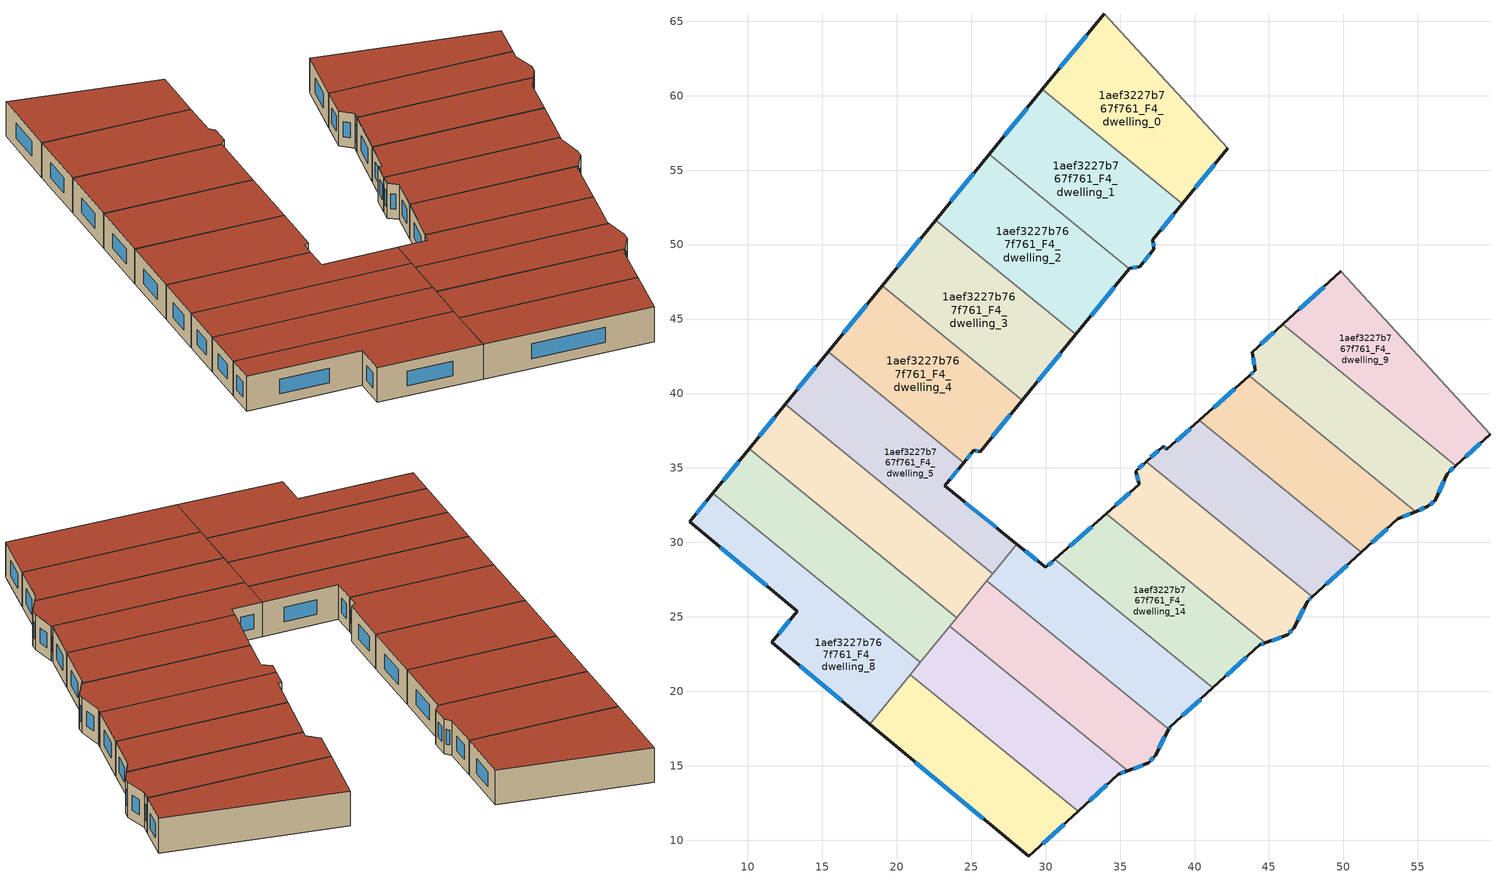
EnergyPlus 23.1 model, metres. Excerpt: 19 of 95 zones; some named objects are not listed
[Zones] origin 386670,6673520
1aef3227b767f761_F4_dwelling_0
 floor to 1aef3227b767f761_F3_dwelling_0 (EU_floor_Construction): 33.94,65.51 42.24,56.47 39.19,52.75 29.78,60.42 z12
 wall outside (EU_wall_Construction): 39.19,52.75 42.24,56.47 / 33.94,65.51 29.78,60.42 z12:15
 wall adiabatic (EU_wall_Construction): 42.24,56.47 33.94,65.51 z12:15
 wall to 1aef3227b767f761_F4_dwelling_1 (EU_wall_Construction): 29.78,60.42 39.19,52.75 z12:15
 window (EU_Window_Construction): 40.06,53.81 41.37,55.4 / 32.75,64.06 30.97,61.87 z12.86:14.14
 roof outside (EU_roof_Construction): 39.19,52.75 42.24,56.47 33.94,65.51 29.78,60.42 z15
1aef3227b767f761_F4_dwelling_1
 floor to 1aef3227b767f761_F3_dwelling_1 (EU_floor_Construction): 39.19,52.75 37.2,50.31 37.27,49.7 36.32,48.52 35.65,48.41 35.63,48.38 26.22,56.05 29.78,60.42 z12
 wall outside (EU_wall_Construction): 35.63,48.38 35.65,48.41 36.32,48.52 37.27,49.7 37.2,50.31 39.19,52.75 / 29.78,60.42 26.22,56.05 z12:15
 wall to 1aef3227b767f761_F4_dwelling_2 (EU_wall_Construction): 26.22,56.05 35.63,48.38 z12:15
 window (EU_Window_Construction): 35.84,48.44 36.13,48.49 / 28.76,59.17 27.24,57.3 / 37.77,51.01 38.62,52.05 / 37.25,49.87 37.22,50.14 / 36.59,48.86 37,49.36 z12.86:14.14
 roof outside (EU_roof_Construction): 37.27,49.7 37.2,50.31 39.19,52.75 29.78,60.42 26.22,56.05 35.63,48.38 35.65,48.41 36.32,48.52 z15
1aef3227b767f761_F4_dwelling_10
 floor to 1aef3227b767f761_F3_dwelling_10 (EU_floor_Construction): 57.55,35.16 56.96,34.62 56.16,32.85 55.67,32.42 54.84,32.07 43.66,41.18 44.08,41.55 43.87,42.76 45.92,44.63 z12
 wall outside (EU_wall_Construction): 54.84,32.07 55.67,32.42 56.16,32.85 56.96,34.62 57.55,35.16 / 45.92,44.63 43.87,42.76 44.08,41.55 43.66,41.18 z12:15
 wall to 1aef3227b767f761_F4_dwelling_9 (EU_wall_Construction): 57.55,35.16 45.92,44.63 z12:15
 wall to 1aef3227b767f761_F4_dwelling_11 (EU_wall_Construction): 43.66,41.18 54.84,32.07 z12:15
 window (EU_Window_Construction): 57.13,34.77 57.38,35.01 / 56.39,33.35 56.73,34.11 / 55.81,32.54 56.02,32.72 / 55.08,32.17 55.43,32.32 / 43.96,41.44 43.78,41.29 / 43.93,42.42 44.02,41.9 / 45.33,44.1 44.45,43.3 z12.86:14.14
 roof outside (EU_roof_Construction): 56.16,32.85 56.96,34.62 57.55,35.16 45.92,44.63 43.87,42.76 44.08,41.55 43.66,41.18 54.84,32.07 55.67,32.42 z15
1aef3227b767f761_F4_dwelling_11
 floor to 1aef3227b767f761_F3_dwelling_11 (EU_floor_Construction): 54.84,32.07 53.64,31.58 51.18,29.34 40.32,38.19 43.66,41.18 z12
 wall outside (EU_wall_Construction): 51.18,29.34 53.64,31.58 54.84,32.07 / 43.66,41.18 40.32,38.19 z12:15
 wall to 1aef3227b767f761_F4_dwelling_12 (EU_wall_Construction): 40.32,38.19 51.18,29.34 z12:15
 window (EU_Window_Construction): 51.89,29.98 52.94,30.94 / 42.71,40.33 41.28,39.04 / 53.99,31.72 54.5,31.93 z12.86:14.14
 roof outside (EU_roof_Construction): 53.64,31.58 54.84,32.07 43.66,41.18 40.32,38.19 51.18,29.34 z15
1aef3227b767f761_F4_dwelling_12
 floor to 1aef3227b767f761_F3_dwelling_12 (EU_floor_Construction): 51.18,29.34 47.9,26.34 36.75,35.43 37.9,36.47 38.15,36.25 40.32,38.19 z12
 wall outside (EU_wall_Construction): 47.9,26.34 51.18,29.34 / 40.32,38.19 38.15,36.25 37.9,36.47 36.75,35.43 z12:15
 wall to 1aef3227b767f761_F4_dwelling_13 (EU_wall_Construction): 36.75,35.43 47.9,26.34 z12:15
 window (EU_Window_Construction): 48.84,27.2 50.25,28.48 / 37.57,36.17 37.08,35.73 / 38.08,36.31 37.97,36.41 / 39.7,37.64 38.77,36.8 z12.86:14.14
 roof outside (EU_roof_Construction): 51.18,29.34 40.32,38.19 38.15,36.25 37.9,36.47 36.75,35.43 47.9,26.34 z15
1aef3227b767f761_F4_dwelling_13
 floor to 1aef3227b767f761_F3_dwelling_13 (EU_floor_Construction): 47.9,26.34 47.6,26.06 46.65,24.25 46.26,23.81 44.74,23.25 34.09,31.94 36.3,33.89 36.04,34.79 36.75,35.43 z12
 wall outside (EU_wall_Construction): 44.74,23.25 46.26,23.81 46.65,24.25 47.6,26.06 47.9,26.34 / 36.75,35.43 36.04,34.79 36.3,33.89 34.09,31.94 z12:15
 wall to 1aef3227b767f761_F4_dwelling_14 (EU_wall_Construction): 34.09,31.94 44.74,23.25 z12:15
 window (EU_Window_Construction): 47.68,26.14 47.81,26.26 / 46.92,24.76 47.33,25.54 / 46.37,23.93 46.54,24.12 / 45.17,23.41 45.82,23.65 / 35.67,33.34 34.72,32.5 / 36.12,34.54 36.23,34.15 / 36.55,35.25 36.24,34.97 z12.86:14.14
 roof outside (EU_roof_Construction): 46.65,24.25 47.6,26.06 47.9,26.34 36.75,35.43 36.04,34.79 36.3,33.89 34.09,31.94 44.74,23.25 46.26,23.81 z15
1aef3227b767f761_F4_dwelling_14
 floor to 1aef3227b767f761_F3_dwelling_14 (EU_floor_Construction): 44.74,23.25 44.38,23.12 41.22,20.23 30.62,28.87 34.09,31.94 z12
 wall outside (EU_wall_Construction): 41.22,20.23 44.38,23.12 44.74,23.25 / 34.09,31.94 30.62,28.87 z12:15
 wall to 1aef3227b767f761_F4_dwelling_15 (EU_wall_Construction): 30.62,28.87 41.22,20.23 z12:15
 window (EU_Window_Construction): 42.13,21.06 43.48,22.3 / 33.1,31.06 31.61,29.75 / 44.49,23.16 44.64,23.22 z12.86:14.14
 roof outside (EU_roof_Construction): 44.38,23.12 44.74,23.25 34.09,31.94 30.62,28.87 41.22,20.23 z15
1aef3227b767f761_F4_dwelling_15
 floor to 1aef3227b767f761_F3_dwelling_15 (EU_floor_Construction): 41.22,20.23 38.35,17.6 38.27,17.45 26.05,27.42 28.07,29.89 30.01,28.32 30.62,28.87 z12
 wall outside (EU_wall_Construction): 38.27,17.45 38.35,17.6 41.22,20.23 / 30.62,28.87 30.01,28.32 28.07,29.89 z12:15
 wall to 1aef3227b767f761_F4_dwelling_16 (EU_wall_Construction): 26.05,27.42 38.27,17.45 z12:15
 wall to 1aef3227b767f761_F4_dwelling_5 (EU_wall_Construction): 28.07,29.89 26.45,27.92 z12:15
 wall to 1aef3227b767f761_F4_dwelling_6 (EU_wall_Construction): 26.45,27.92 26.05,27.42 z12:15
 window (EU_Window_Construction): 38.29,17.49 38.33,17.56 / 29.45,28.77 28.62,29.45 / 30.45,28.71 30.19,28.48 / 39.17,18.35 40.4,19.48 z12.86:14.14
 roof outside (EU_roof_Construction): 41.22,20.23 30.62,28.87 30.01,28.32 28.07,29.89 26.05,27.42 38.27,17.45 38.35,17.6 z15
1aef3227b767f761_F4_dwelling_16
 floor to 1aef3227b767f761_F3_dwelling_16 (EU_floor_Construction): 38.27,17.45 37.35,15.69 36.92,15.2 35.5,14.66 23.58,24.38 26.05,27.42 z12
 wall outside (EU_wall_Construction): 35.5,14.66 36.92,15.2 37.35,15.69 38.27,17.45 z12:15
 wall to 1aef3227b767f761_F4_dwelling_17 (EU_wall_Construction): 23.58,24.38 35.5,14.66 z12:15
 wall to 1aef3227b767f761_F4_dwelling_6 (EU_wall_Construction): 26.05,27.42 24.02,24.93 z12:15
 wall to 1aef3227b767f761_F4_dwelling_7 (EU_wall_Construction): 24.02,24.93 23.58,24.38 z12:15
 window (EU_Window_Construction): 37.61,16.19 38.01,16.95 / 37.04,15.34 37.22,15.55 / 35.91,14.82 36.51,15.05 z12.86:14.14
 roof outside (EU_roof_Construction): 37.35,15.69 38.27,17.45 26.05,27.42 23.58,24.38 35.5,14.66 36.92,15.2 z15
1aef3227b767f761_F4_dwelling_17
 floor to 1aef3227b767f761_F3_dwelling_17 (EU_floor_Construction): 35.5,14.66 34.89,14.43 32.19,11.96 20.93,21.13 23.58,24.38 z12
 wall outside (EU_wall_Construction): 32.19,11.96 34.89,14.43 35.5,14.66 z12:15
 wall to 1aef3227b767f761_F4_dwelling_18 (EU_wall_Construction): 20.93,21.13 32.19,11.96 z12:15
 wall to 1aef3227b767f761_F4_dwelling_7 (EU_wall_Construction): 23.58,24.38 21.59,21.95 z12:15
 wall to 1aef3227b767f761_F4_dwelling_8 (EU_wall_Construction): 21.59,21.95 20.93,21.13 z12:15
 window (EU_Window_Construction): 35.06,14.5 35.33,14.6 / 32.96,12.66 34.12,13.72 z12.86:14.14
 roof outside (EU_roof_Construction): 34.89,14.43 35.5,14.66 23.58,24.38 20.93,21.13 32.19,11.96 z15
1aef3227b767f761_F4_dwelling_18
 floor to 1aef3227b767f761_F3_dwelling_18 (EU_floor_Construction): 32.19,11.96 28.87,8.92 18.2,17.79 20.93,21.13 z12
 wall outside (EU_wall_Construction): 18.2,17.79 28.87,8.92 32.19,11.96 z12:15
 wall to 1aef3227b767f761_F4_dwelling_8 (EU_wall_Construction): 20.93,21.13 18.2,17.79 z12:15
 window (EU_Window_Construction): 29.82,9.78 31.24,11.09 / 21.25,15.26 25.82,11.45 z12.86:14.14
 roof outside (EU_roof_Construction): 32.19,11.96 20.93,21.13 18.2,17.79 28.87,8.92 z15
1aef3227b767f761_F4_dwelling_2
 floor to 1aef3227b767f761_F3_dwelling_2 (EU_floor_Construction): 35.63,48.38 32.03,43.97 22.62,51.64 26.22,56.05 z12
 wall outside (EU_wall_Construction): 32.03,43.97 35.63,48.38 / 26.22,56.05 22.62,51.64 z12:15
 wall to 1aef3227b767f761_F4_dwelling_3 (EU_wall_Construction): 22.62,51.64 32.03,43.97 z12:15
 window (EU_Window_Construction): 33.06,45.23 34.61,47.12 / 25.19,54.79 23.65,52.9 z12.86:14.14
 roof outside (EU_roof_Construction): 32.03,43.97 35.63,48.38 26.22,56.05 22.62,51.64 z15
1aef3227b767f761_F4_dwelling_3
 floor to 1aef3227b767f761_F3_dwelling_3 (EU_floor_Construction): 32.03,43.97 28.44,39.55 19.02,47.23 22.62,51.64 z12
 wall outside (EU_wall_Construction): 28.44,39.55 32.03,43.97 / 22.62,51.64 19.02,47.23 z12:15
 wall to 1aef3227b767f761_F4_dwelling_4 (EU_wall_Construction): 19.02,47.23 28.44,39.55 z12:15
 window (EU_Window_Construction): 29.47,40.81 31.01,42.71 / 21.59,50.38 20.05,48.49 z12.86:14.14
 roof outside (EU_roof_Construction): 28.44,39.55 32.03,43.97 22.62,51.64 19.02,47.23 z15
1aef3227b767f761_F4_dwelling_4
 floor to 1aef3227b767f761_F3_dwelling_4 (EU_floor_Construction): 28.44,39.55 25.62,36.1 25.18,36.2 24.51,35.36 15.39,42.79 19.02,47.23 z12
 wall outside (EU_wall_Construction): 19.02,47.23 15.39,42.79 / 24.51,35.36 25.18,36.2 25.62,36.1 28.44,39.55 z12:15
 wall to 1aef3227b767f761_F4_dwelling_5 (EU_wall_Construction): 15.39,42.79 24.51,35.36 z12:15
 window (EU_Window_Construction): 17.98,45.96 16.43,44.06 / 26.43,37.08 27.63,38.56 / 25.31,36.17 25.5,36.12 / 24.7,35.6 24.99,35.96 z12.86:14.14
 roof outside (EU_roof_Construction): 25.62,36.1 28.44,39.55 19.02,47.23 15.39,42.79 24.51,35.36 25.18,36.2 z15
1aef3227b767f761_F4_dwelling_5
 floor to 1aef3227b767f761_F3_dwelling_5 (EU_floor_Construction): 24.51,35.36 23.24,33.79 28.07,29.89 26.45,27.92 12.52,39.27 15.39,42.79 z12
 wall outside (EU_wall_Construction): 15.39,42.79 12.52,39.27 / 28.07,29.89 23.24,33.79 24.51,35.36 z12:15
 wall to 1aef3227b767f761_F4_dwelling_6 (EU_wall_Construction): 12.52,39.27 26.45,27.92 z12:15
 window (EU_Window_Construction): 14.57,41.78 13.34,40.28 / 23.6,34.24 24.14,34.91 / 26.69,31.01 24.62,32.68 z12.86:14.14
 roof outside (EU_roof_Construction): 26.45,27.92 28.07,29.89 23.24,33.79 24.51,35.36 15.39,42.79 12.52,39.27 z15
1aef3227b767f761_F4_dwelling_6
 floor to 1aef3227b767f761_F3_dwelling_6 (EU_floor_Construction): 26.45,27.92 24.02,24.93 10.09,36.29 12.52,39.27 z12
 wall outside (EU_wall_Construction): 12.52,39.27 10.09,36.29 z12:15
 wall to 1aef3227b767f761_F4_dwelling_7 (EU_wall_Construction): 10.09,36.29 24.02,24.93 z12:15
 window (EU_Window_Construction): 11.83,38.42 10.78,37.14 z12.86:14.14
 roof outside (EU_roof_Construction): 24.02,24.93 26.45,27.92 12.52,39.27 10.09,36.29 z15
1aef3227b767f761_F4_dwelling_7
 floor to 1aef3227b767f761_F3_dwelling_7 (EU_floor_Construction): 24.02,24.93 21.59,21.95 7.66,33.31 10.09,36.29 z12
 wall outside (EU_wall_Construction): 10.09,36.29 7.66,33.31 z12:15
 wall to 1aef3227b767f761_F4_dwelling_8 (EU_wall_Construction): 7.66,33.31 21.59,21.95 z12:15
 window (EU_Window_Construction): 9.39,35.44 8.35,34.16 z12.86:14.14
 roof outside (EU_roof_Construction): 21.59,21.95 24.02,24.93 10.09,36.29 7.66,33.31 z15
1aef3227b767f761_F4_dwelling_8
 floor to 1aef3227b767f761_F3_dwelling_8 (EU_floor_Construction): 21.59,21.95 18.2,17.79 11.61,23.29 13.33,25.39 6.09,31.39 7.66,33.31 z12
 wall outside (EU_wall_Construction): 7.66,33.31 6.09,31.39 13.33,25.39 11.61,23.29 18.2,17.79 z12:15
 window (EU_Window_Construction): 8.16,29.68 11.26,27.11 / 7.21,32.76 6.54,31.94 / 13.49,21.72 16.32,19.36 / 12.84,24.79 12.1,23.89 z12.86:14.14
 roof outside (EU_roof_Construction): 18.2,17.79 21.59,21.95 7.66,33.31 6.09,31.39 13.33,25.39 11.61,23.29 z15
1aef3227b767f761_F4_dwelling_9
 floor to 1aef3227b767f761_F3_dwelling_9 (EU_floor_Construction): 49.83,48.19 59.84,37.27 57.55,35.16 45.92,44.63 z12
 wall outside (EU_wall_Construction): 49.83,48.19 45.92,44.63 / 57.55,35.16 59.84,37.27 z12:15
 wall adiabatic (EU_wall_Construction): 59.84,37.27 49.83,48.19 z12:15
 window (EU_Window_Construction): 48.71,47.18 47.04,45.65 / 58.2,35.76 59.18,36.67 z12.86:14.14
 roof outside (EU_roof_Construction): 59.84,37.27 49.83,48.19 45.92,44.63 57.55,35.16 z15
[Building]
EU S2 Campaign: North Axis=0; Terrain=City; Solar Distribution=FullExterior
[Site:Location]
Helsinki-Vantaa.AP: Latitude=60.317; Longitude=24.963; Time Zone=2; Elevation=54.6
[SizingPeriod:WeatherFileDays]
AnnualSizingPeriod: Begin Month=1; Begin Day of Month=1; End Month=12; End Day of Month=31; Day of Week for Start Day=Monday; Use Weather File Daylight Saving Period=No; Use Weather File Rain and Snow Indicators=No
[MATERIAL]
EU_InternalMass_Material: Roughness=MediumRough; Thickness=0.1; Conductivity=1; Density=1800; Specific Heat=900; Thermal Absorptance=0.9; Solar Absorptance=0.7; Visible Absorptance=0.7
[MATERIAL:NOMASS] Roughness=MediumRough; Thermal Absorptance=0.9; Solar Absorptance=0.7; Visible Absorptance=0.7
Name | Thermal Resistance
EU_wall_NoMass | 1.10183
EU_roof_NoMass; EU_floor_NoMass | 1.70606
[WINDOWMATERIAL:SIMPLEGLAZINGSYSTEM]
EU_Window_SimpleGlazing: UFactor=3.11035; Solar Heat Gain Coefficient=0.8; Visible Transmittance=0.8
[CONSTRUCTION]
EU_wall_Construction: EU_wall_NoMass
EU_roof_Construction: EU_roof_NoMass
EU_floor_Construction: EU_floor_NoMass
EU_Window_Construction: EU_Window_SimpleGlazing
EU_InternalMass_Construction: EU_InternalMass_Material
[ZONE] Type=1; Multiplier=1; Ceiling Height=autocalculate; Floor Area=autocalculate; Part of Total Floor Area=Yes
Name | Volume
1aef3227b767f761_F4_dwelling_0; 1aef3227b767f761_F4_dwelling_6 | 207.567
1aef3227b767f761_F4_dwelling_1 | 207.593
1aef3227b767f761_F4_dwelling_10 | 186.828
1aef3227b767f761_F4_dwelling_11 | 186.804
1aef3227b767f761_F4_dwelling_12; 1aef3227b767f761_F4_dwelling_17 | 186.801
1aef3227b767f761_F4_dwelling_13; 1aef3227b767f761_F4_dwelling_14 | 186.823
1aef3227b767f761_F4_dwelling_15 | 186.798
1aef3227b767f761_F4_dwelling_16 | 186.842
1aef3227b767f761_F4_dwelling_18 | 186.825
1aef3227b767f761_F4_dwelling_2 | 207.554
1aef3227b767f761_F4_dwelling_3 | 207.6
1aef3227b767f761_F4_dwelling_4 | 207.564
1aef3227b767f761_F4_dwelling_5 | 207.551
1aef3227b767f761_F4_dwelling_7 | 207.565
1aef3227b767f761_F4_dwelling_8 | 207.576
1aef3227b767f761_F4_dwelling_9 | 186.819
[INTERNALMASS] Construction=EU_InternalMass_Construction
Name | Zone or ZoneList | Surface Area
1aef3227b767f761_F4_dwelling_0_EU_InternalMass | 1aef3227b767f761_F4_dwelling_0 | 69.1892
1aef3227b767f761_F4_dwelling_1_EU_InternalMass | 1aef3227b767f761_F4_dwelling_1 | 69.1972
1aef3227b767f761_F4_dwelling_2_EU_InternalMass | 1aef3227b767f761_F4_dwelling_2 | 69.1851
1aef3227b767f761_F4_dwelling_3_EU_InternalMass | 1aef3227b767f761_F4_dwelling_3 | 69.1999
1aef3227b767f761_F4_dwelling_4_EU_InternalMass | 1aef3227b767f761_F4_dwelling_4 | 69.1879
1aef3227b767f761_F4_dwelling_5_EU_InternalMass | 1aef3227b767f761_F4_dwelling_5 | 69.1835
1aef3227b767f761_F4_dwelling_6_EU_InternalMass | 1aef3227b767f761_F4_dwelling_6 | 69.1889
1aef3227b767f761_F4_dwelling_7_EU_InternalMass | 1aef3227b767f761_F4_dwelling_7 | 69.1883
1aef3227b767f761_F4_dwelling_8_EU_InternalMass | 1aef3227b767f761_F4_dwelling_8 | 69.1919
1aef3227b767f761_F4_dwelling_9_EU_InternalMass | 1aef3227b767f761_F4_dwelling_9 | 62.273
1aef3227b767f761_F4_dwelling_10_EU_InternalMass | 1aef3227b767f761_F4_dwelling_10 | 62.2764
1aef3227b767f761_F4_dwelling_11_EU_InternalMass | 1aef3227b767f761_F4_dwelling_11 | 62.2677
1aef3227b767f761_F4_dwelling_12_EU_InternalMass | 1aef3227b767f761_F4_dwelling_12 | 62.2673
1aef3227b767f761_F4_dwelling_13_EU_InternalMass | 1aef3227b767f761_F4_dwelling_13 | 62.2746
1aef3227b767f761_F4_dwelling_14_EU_InternalMass | 1aef3227b767f761_F4_dwelling_14 | 62.2743
1aef3227b767f761_F4_dwelling_15_EU_InternalMass | 1aef3227b767f761_F4_dwelling_15 | 62.2661
1aef3227b767f761_F4_dwelling_16_EU_InternalMass | 1aef3227b767f761_F4_dwelling_16 | 62.2804
1aef3227b767f761_F4_dwelling_17_EU_InternalMass | 1aef3227b767f761_F4_dwelling_17 | 62.2672
1aef3227b767f761_F4_dwelling_18_EU_InternalMass | 1aef3227b767f761_F4_dwelling_18 | 62.2754
[OTHEREQUIPMENT] Fuel Type=Electricity; Design Level Calculation Method=Watts/Area; Power per Zone Floor Area=1; Fraction Latent=0; Fraction Radiant=0; Fraction Lost=0; Carbon Dioxide Generation Rate=0; EndUse Subcategory=EU_Step8_InternalGains
Name | Zone or ZoneList or Space or SpaceList | Schedule
EU_Step8_InternalGain_1aef3227b767f761_F4_dwelling_0_f000 | 1aef3227b767f761_F4_dwelling_0 | EU_Step8_GainSchedule_1aef3227b767f761_F4_dwelling_0_f000
EU_Step8_InternalGain_1aef3227b767f761_F4_dwelling_1_f000 | 1aef3227b767f761_F4_dwelling_1 | EU_Step8_GainSchedule_1aef3227b767f761_F4_dwelling_1_f000
EU_Step8_InternalGain_1aef3227b767f761_F4_dwelling_2_f000 | 1aef3227b767f761_F4_dwelling_2 | EU_Step8_GainSchedule_1aef3227b767f761_F4_dwelling_2_f000
EU_Step8_InternalGain_1aef3227b767f761_F4_dwelling_3_f000 | 1aef3227b767f761_F4_dwelling_3 | EU_Step8_GainSchedule_1aef3227b767f761_F4_dwelling_3_f000
EU_Step8_InternalGain_1aef3227b767f761_F4_dwelling_4_f000 | 1aef3227b767f761_F4_dwelling_4 | EU_Step8_GainSchedule_1aef3227b767f761_F4_dwelling_4_f000
EU_Step8_InternalGain_1aef3227b767f761_F4_dwelling_5_f000 | 1aef3227b767f761_F4_dwelling_5 | EU_Step8_GainSchedule_1aef3227b767f761_F4_dwelling_5_f000
EU_Step8_InternalGain_1aef3227b767f761_F4_dwelling_6_f000 | 1aef3227b767f761_F4_dwelling_6 | EU_Step8_GainSchedule_1aef3227b767f761_F4_dwelling_6_f000
EU_Step8_InternalGain_1aef3227b767f761_F4_dwelling_7_f000 | 1aef3227b767f761_F4_dwelling_7 | EU_Step8_GainSchedule_1aef3227b767f761_F4_dwelling_7_f000
EU_Step8_InternalGain_1aef3227b767f761_F4_dwelling_8_f000 | 1aef3227b767f761_F4_dwelling_8 | EU_Step8_GainSchedule_1aef3227b767f761_F4_dwelling_8_f000
EU_Step8_InternalGain_1aef3227b767f761_F4_dwelling_9_f000 | 1aef3227b767f761_F4_dwelling_9 | EU_Step8_GainSchedule_1aef3227b767f761_F4_dwelling_9_f000
EU_Step8_InternalGain_1aef3227b767f761_F4_dwelling_10_f000 | 1aef3227b767f761_F4_dwelling_10 | EU_Step8_GainSchedule_1aef3227b767f761_F4_dwelling_10_f000
EU_Step8_InternalGain_1aef3227b767f761_F4_dwelling_11_f000 | 1aef3227b767f761_F4_dwelling_11 | EU_Step8_GainSchedule_1aef3227b767f761_F4_dwelling_11_f000
EU_Step8_InternalGain_1aef3227b767f761_F4_dwelling_12_f000 | 1aef3227b767f761_F4_dwelling_12 | EU_Step8_GainSchedule_1aef3227b767f761_F4_dwelling_12_f000
EU_Step8_InternalGain_1aef3227b767f761_F4_dwelling_13_f000 | 1aef3227b767f761_F4_dwelling_13 | EU_Step8_GainSchedule_1aef3227b767f761_F4_dwelling_13_f000
EU_Step8_InternalGain_1aef3227b767f761_F4_dwelling_14_f000 | 1aef3227b767f761_F4_dwelling_14 | EU_Step8_GainSchedule_1aef3227b767f761_F4_dwelling_14_f000
EU_Step8_InternalGain_1aef3227b767f761_F4_dwelling_15_f000 | 1aef3227b767f761_F4_dwelling_15 | EU_Step8_GainSchedule_1aef3227b767f761_F4_dwelling_15_f000
EU_Step8_InternalGain_1aef3227b767f761_F4_dwelling_16_f000 | 1aef3227b767f761_F4_dwelling_16 | EU_Step8_GainSchedule_1aef3227b767f761_F4_dwelling_16_f000
EU_Step8_InternalGain_1aef3227b767f761_F4_dwelling_17_f000 | 1aef3227b767f761_F4_dwelling_17 | EU_Step8_GainSchedule_1aef3227b767f761_F4_dwelling_17_f000
EU_Step8_InternalGain_1aef3227b767f761_F4_dwelling_18_f000 | 1aef3227b767f761_F4_dwelling_18 | EU_Step8_GainSchedule_1aef3227b767f761_F4_dwelling_18_f000
[ZONEVENTILATION:DESIGNFLOWRATE] Schedule=EU_AlwaysOn; Design Flow Rate Calculation Method=AirChanges/Hour; Air Changes per Hour=0.756316; Ventilation Type=Natural; Fan Pressure Rise=0; Fan Total Efficiency=1; Constant Term Coefficient=1; Temperature Term Coefficient=0; Velocity Term Coefficient=0; Velocity Squared Term Coefficient=0; Minimum Indoor Temperature=-100; Maximum Indoor Temperature=100; Delta Temperature=-100; Minimum Outdoor Temperature=-100; Maximum Outdoor Temperature=100; Maximum Wind Speed=40
Name | Zone or ZoneList or Space or SpaceList
EU_ConstantAir_1aef3227b767f761_F4_dwelling_0 | 1aef3227b767f761_F4_dwelling_0
EU_ConstantAir_1aef3227b767f761_F4_dwelling_1 | 1aef3227b767f761_F4_dwelling_1
EU_ConstantAir_1aef3227b767f761_F4_dwelling_2 | 1aef3227b767f761_F4_dwelling_2
EU_ConstantAir_1aef3227b767f761_F4_dwelling_3 | 1aef3227b767f761_F4_dwelling_3
EU_ConstantAir_1aef3227b767f761_F4_dwelling_4 | 1aef3227b767f761_F4_dwelling_4
EU_ConstantAir_1aef3227b767f761_F4_dwelling_5 | 1aef3227b767f761_F4_dwelling_5
EU_ConstantAir_1aef3227b767f761_F4_dwelling_6 | 1aef3227b767f761_F4_dwelling_6
EU_ConstantAir_1aef3227b767f761_F4_dwelling_7 | 1aef3227b767f761_F4_dwelling_7
EU_ConstantAir_1aef3227b767f761_F4_dwelling_8 | 1aef3227b767f761_F4_dwelling_8
EU_ConstantAir_1aef3227b767f761_F4_dwelling_9 | 1aef3227b767f761_F4_dwelling_9
EU_ConstantAir_1aef3227b767f761_F4_dwelling_10 | 1aef3227b767f761_F4_dwelling_10
EU_ConstantAir_1aef3227b767f761_F4_dwelling_11 | 1aef3227b767f761_F4_dwelling_11
EU_ConstantAir_1aef3227b767f761_F4_dwelling_12 | 1aef3227b767f761_F4_dwelling_12
EU_ConstantAir_1aef3227b767f761_F4_dwelling_13 | 1aef3227b767f761_F4_dwelling_13
EU_ConstantAir_1aef3227b767f761_F4_dwelling_14 | 1aef3227b767f761_F4_dwelling_14
EU_ConstantAir_1aef3227b767f761_F4_dwelling_15 | 1aef3227b767f761_F4_dwelling_15
EU_ConstantAir_1aef3227b767f761_F4_dwelling_16 | 1aef3227b767f761_F4_dwelling_16
EU_ConstantAir_1aef3227b767f761_F4_dwelling_17 | 1aef3227b767f761_F4_dwelling_17
EU_ConstantAir_1aef3227b767f761_F4_dwelling_18 | 1aef3227b767f761_F4_dwelling_18
[HVACTEMPLATE:ZONE:IDEALLOADSAIRSYSTEM] System Availability Schedule=EU_AlwaysOn; Maximum Heating Supply Air Temperature=50; Minimum Cooling Supply Air Temperature=13; Maximum Heating Supply Air Humidity Ratio=0.0156; Minimum Cooling Supply Air Humidity Ratio=0.0077; Heating Limit=NoLimit; Cooling Limit=NoLimit; Heating Availability Schedule=EU_AlwaysOn; Cooling Availability Schedule=EU_CoolingOff; Dehumidification Control Type=ConstantSensibleHeatRatio; Cooling Sensible Heat Ratio=0.7; Dehumidification Setpoint=60; Humidification Control Type=None; Humidification Setpoint=30; Outdoor Air Method=None; Outdoor Air Flow Rate per Person=0.00944; Outdoor Air Flow Rate per Zone Floor Area=0; Outdoor Air Flow Rate per Zone=0; Demand Controlled Ventilation Type=None; Outdoor Air Economizer Type=NoEconomizer; Heat Recovery Type=None; Sensible Heat Recovery Effectiveness=0.7; Latent Heat Recovery Effectiveness=0.65
Name | Template Thermostat
1aef3227b767f761_F4_dwelling_0 | EU_HeatOnly_1aef3227b767f761_F4_dwelling_0
1aef3227b767f761_F4_dwelling_1 | EU_HeatOnly_1aef3227b767f761_F4_dwelling_1
1aef3227b767f761_F4_dwelling_2 | EU_HeatOnly_1aef3227b767f761_F4_dwelling_2
1aef3227b767f761_F4_dwelling_3 | EU_HeatOnly_1aef3227b767f761_F4_dwelling_3
1aef3227b767f761_F4_dwelling_4 | EU_HeatOnly_1aef3227b767f761_F4_dwelling_4
1aef3227b767f761_F4_dwelling_5 | EU_HeatOnly_1aef3227b767f761_F4_dwelling_5
1aef3227b767f761_F4_dwelling_6 | EU_HeatOnly_1aef3227b767f761_F4_dwelling_6
1aef3227b767f761_F4_dwelling_7 | EU_HeatOnly_1aef3227b767f761_F4_dwelling_7
1aef3227b767f761_F4_dwelling_8 | EU_HeatOnly_1aef3227b767f761_F4_dwelling_8
1aef3227b767f761_F4_dwelling_9 | EU_HeatOnly_1aef3227b767f761_F4_dwelling_9
1aef3227b767f761_F4_dwelling_10 | EU_HeatOnly_1aef3227b767f761_F4_dwelling_10
1aef3227b767f761_F4_dwelling_11 | EU_HeatOnly_1aef3227b767f761_F4_dwelling_11
1aef3227b767f761_F4_dwelling_12 | EU_HeatOnly_1aef3227b767f761_F4_dwelling_12
1aef3227b767f761_F4_dwelling_13 | EU_HeatOnly_1aef3227b767f761_F4_dwelling_13
1aef3227b767f761_F4_dwelling_14 | EU_HeatOnly_1aef3227b767f761_F4_dwelling_14
1aef3227b767f761_F4_dwelling_15 | EU_HeatOnly_1aef3227b767f761_F4_dwelling_15
1aef3227b767f761_F4_dwelling_16 | EU_HeatOnly_1aef3227b767f761_F4_dwelling_16
1aef3227b767f761_F4_dwelling_17 | EU_HeatOnly_1aef3227b767f761_F4_dwelling_17
1aef3227b767f761_F4_dwelling_18 | EU_HeatOnly_1aef3227b767f761_F4_dwelling_18
[SIZING:ZONE] Zone Cooling Design Supply Air Temperature Input Method=SupplyAirTemperature; Zone Cooling Design Supply Air Temperature=13; Zone Heating Design Supply Air Temperature Input Method=SupplyAirTemperature; Zone Heating Design Supply Air Temperature=50; Zone Cooling Design Supply Air Humidity Ratio=0.008; Zone Heating Design Supply Air Humidity Ratio=0.008; Cooling Design Air Flow Method=DesignDay; Cooling Design Air Flow Rate=0; Cooling Minimum Air Flow per Zone Floor Area=0.000762; Cooling Minimum Air Flow=0; Cooling Minimum Air Flow Fraction=0.2; Heating Design Air Flow Method=DesignDay; Heating Design Air Flow Rate=0; Heating Maximum Air Flow per Zone Floor Area=0.002032; Heating Maximum Air Flow=0.141576; Heating Maximum Air Flow Fraction=0.3; Account for Dedicated Outdoor Air System=No; Dedicated Outdoor Air System Control Strategy=NeutralSupplyAir; Dedicated Outdoor Air Low Setpoint Temperature for Design=autosize; Dedicated Outdoor Air High Setpoint Temperature for Design=autosize; Zone Load Sizing Method=Sensible Load Only No Latent Load; Zone Latent Cooling Design Supply Air Humidity Ratio Input Method=HumidityRatioDifference; Zone Cooling Design Supply Air Humidity Ratio Difference=0.005; Zone Latent Heating Design Supply Air Humidity Ratio Input Method=HumidityRatioDifference; Zone Humidification Design Supply Air Humidity Ratio Difference=0.005
1aef3227b767f761_F4_dwelling_0; 1aef3227b767f761_F4_dwelling_1; 1aef3227b767f761_F4_dwelling_2; 1aef3227b767f761_F4_dwelling_3; 1aef3227b767f761_F4_dwelling_4; 1aef3227b767f761_F4_dwelling_5; 1aef3227b767f761_F4_dwelling_6; 1aef3227b767f761_F4_dwelling_7; 1aef3227b767f761_F4_dwelling_8; 1aef3227b767f761_F4_dwelling_9; 1aef3227b767f761_F4_dwelling_10; 1aef3227b767f761_F4_dwelling_11; 1aef3227b767f761_F4_dwelling_12; 1aef3227b767f761_F4_dwelling_13; 1aef3227b767f761_F4_dwelling_14; 1aef3227b767f761_F4_dwelling_15; 1aef3227b767f761_F4_dwelling_16; 1aef3227b767f761_F4_dwelling_17; 1aef3227b767f761_F4_dwelling_18
[SCHEDULE:CONSTANT]
Name | Hourly Value
EU_AlwaysOn | 1
EU_CoolingOff | 0
[SCHEDULE:FILE] Column Number=1; Rows to Skip at Top=0; Number of Hours of Data=8760; Column Separator=Comma; Interpolate to Timestep=No; Minutes per Item=60; Adjust Schedule for Daylight Savings=Yes
Name | File
EU_Step8_GainSchedule_1aef3227b767f761_F4_dwelling_0_f000 | ../../schedules/1aef3227b767f761/1aef3227b767f761_F4_dwelling_0_f000_gain.csv
EU_Step8_GainSchedule_1aef3227b767f761_F4_dwelling_1_f000 | ../../schedules/1aef3227b767f761/1aef3227b767f761_F4_dwelling_1_f000_gain.csv
EU_Step8_GainSchedule_1aef3227b767f761_F4_dwelling_2_f000 | ../../schedules/1aef3227b767f761/1aef3227b767f761_F4_dwelling_2_f000_gain.csv
EU_Step8_GainSchedule_1aef3227b767f761_F4_dwelling_3_f000 | ../../schedules/1aef3227b767f761/1aef3227b767f761_F4_dwelling_3_f000_gain.csv
EU_Step8_GainSchedule_1aef3227b767f761_F4_dwelling_4_f000 | ../../schedules/1aef3227b767f761/1aef3227b767f761_F4_dwelling_4_f000_gain.csv
EU_Step8_GainSchedule_1aef3227b767f761_F4_dwelling_5_f000 | ../../schedules/1aef3227b767f761/1aef3227b767f761_F4_dwelling_5_f000_gain.csv
EU_Step8_GainSchedule_1aef3227b767f761_F4_dwelling_6_f000 | ../../schedules/1aef3227b767f761/1aef3227b767f761_F4_dwelling_6_f000_gain.csv
EU_Step8_GainSchedule_1aef3227b767f761_F4_dwelling_7_f000 | ../../schedules/1aef3227b767f761/1aef3227b767f761_F4_dwelling_7_f000_gain.csv
EU_Step8_GainSchedule_1aef3227b767f761_F4_dwelling_8_f000 | ../../schedules/1aef3227b767f761/1aef3227b767f761_F4_dwelling_8_f000_gain.csv
EU_Step8_GainSchedule_1aef3227b767f761_F4_dwelling_9_f000 | ../../schedules/1aef3227b767f761/1aef3227b767f761_F4_dwelling_9_f000_gain.csv
EU_Step8_GainSchedule_1aef3227b767f761_F4_dwelling_10_f000 | ../../schedules/1aef3227b767f761/1aef3227b767f761_F4_dwelling_10_f000_gain.csv
EU_Step8_GainSchedule_1aef3227b767f761_F4_dwelling_11_f000 | ../../schedules/1aef3227b767f761/1aef3227b767f761_F4_dwelling_11_f000_gain.csv
EU_Step8_GainSchedule_1aef3227b767f761_F4_dwelling_12_f000 | ../../schedules/1aef3227b767f761/1aef3227b767f761_F4_dwelling_12_f000_gain.csv
EU_Step8_GainSchedule_1aef3227b767f761_F4_dwelling_13_f000 | ../../schedules/1aef3227b767f761/1aef3227b767f761_F4_dwelling_13_f000_gain.csv
EU_Step8_GainSchedule_1aef3227b767f761_F4_dwelling_14_f000 | ../../schedules/1aef3227b767f761/1aef3227b767f761_F4_dwelling_14_f000_gain.csv
EU_Step8_GainSchedule_1aef3227b767f761_F4_dwelling_15_f000 | ../../schedules/1aef3227b767f761/1aef3227b767f761_F4_dwelling_15_f000_gain.csv
EU_Step8_GainSchedule_1aef3227b767f761_F4_dwelling_16_f000 | ../../schedules/1aef3227b767f761/1aef3227b767f761_F4_dwelling_16_f000_gain.csv
EU_Step8_GainSchedule_1aef3227b767f761_F4_dwelling_17_f000 | ../../schedules/1aef3227b767f761/1aef3227b767f761_F4_dwelling_17_f000_gain.csv
EU_Step8_GainSchedule_1aef3227b767f761_F4_dwelling_18_f000 | ../../schedules/1aef3227b767f761/1aef3227b767f761_F4_dwelling_18_f000_gain.csv
